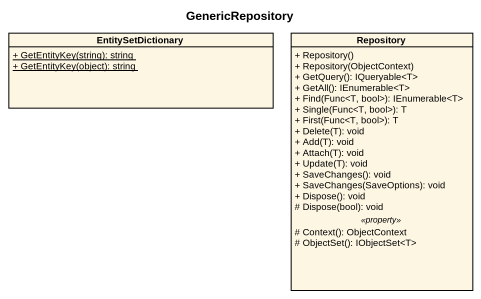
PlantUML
@startuml
title GenericRepository
hide circle
hide empty members
skinparam classAttributeIconSize 0
class EntitySetDictionary {
  {static} + GetEntityKey(string): string
  {static} + GetEntityKey(object): string
}
class Repository {
  + Repository()
  + Repository(ObjectContext)
  + GetQuery(): IQueryable<T>
  + GetAll(): IEnumerable<T>
  + Find(Func<T, bool>): IEnumerable<T>
  + Single(Func<T, bool>): T
  + First(Func<T, bool>): T
  + Delete(T): void
  + Add(T): void
  + Attach(T): void
  + Update(T): void
  + SaveChanges(): void
  + SaveChanges(SaveOptions): void
  + Dispose(): void
  # Dispose(bool): void
  .. <<property>> ..
  # Context(): ObjectContext
  # ObjectSet(): IObjectSet<T>
}
@enduml
